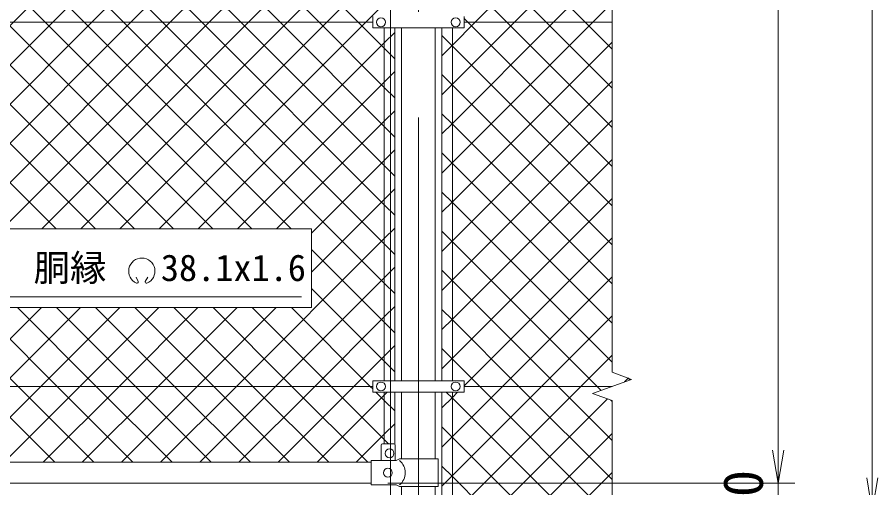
# Model space of a CAD drawing. Units: millimetres, scale not verified. Extents: x -6300 to 6300, y -4455 to 4455.
# Drawn here: x 2378 to 3933, y 986 to 1836 of the extents above; entities that cross this region are included whole.
import ezdxf
from ezdxf.enums import TextEntityAlignment as Align

# ---------------------------------------------------------------- set-up
doc = ezdxf.new("R2010")
doc.units = ezdxf.units.MM
doc.header["$LTSCALE"] = 30
doc.linetypes.add('USER1', pattern=[50.8, 31.75, -6.35, 6.35, -6.35])
for name, color, linetype, lineweight in [('0-0_D-STR-TXT', 7, 'Continuous', 9), ('0-3_D-BMK', 2, 'USER1', 13), ('0-4_D-STR1', 1, 'Continuous', 18), ('0-5_D-STR3', 3, 'Continuous', 13), ('0-6_D-STR-DIM', 7, 'Continuous', 9), ('0-7_0', 7, 'Continuous', 9), ('0-B_D-STR2', 7, 'Continuous', 9), ('0-C_Defpoints', 8, 'Continuous', 18)]:
    doc.layers.add(name, color=color, linetype=linetype, lineweight=lineweight)
doc.styles.add('ＭＳ ゴシック', font='')
doc.styles.get('ＭＳ ゴシック').set_extended_font_data('MS Gothic')

# ---------------------------------------------------------------- blocks, each defined once
blk = doc.blocks.new('_Open')
at = {"layer": '0-7_0'}
blk.add_line((-30, 5), (0, 0), dxfattribs=at)
blk.add_lwpolyline([(-30, -5), (0, 0), (-30, 0)], dxfattribs=at)

msp = doc.modelspace()

# ---------------------------------------------------------------- linework, layer by layer
at = {"layer": '0-0_D-STR-TXT'}
for p, q in [((2596.65, 1358.22), (2592.82, 1366.43)), ((2609.24, 1358.21), (2613.76, 1366.05))]:
    msp.add_line(p, q, dxfattribs=at)
msp.add_lwpolyline([(2891.19, 1330.93), (2354.99, 1330.93), (2300.07, 1015.08)], dxfattribs=at)
for centre, radius, start, end in [((2602.94, 1377.1), 23.75, 292.92895, 245.65759), ((2594.19, 1357.76), 2.5, 245.55066, 10.6575), ((2611.69, 1357.75), 2.5, 169.34241, 276.63708)]:
    msp.add_arc(centre, radius, start, end, dxfattribs=at)
at = {"layer": '0-3_D-BMK'}
msp.add_line((3102.51, 3179.08), (3102.51, -1266.74), dxfattribs=at)
at = {"layer": '0-4_D-STR1'}
for p, q in [((3072.26, 1816.54), (3072.26, 1179.14)), ((3132.76, 1816.54), (3132.76, 1179.14)), ((3072.26, 1158.54), (3072.26, 1037.94)), ((3132.76, 1158.54), (3132.76, 1037.94)), ((3017.51, 1031.84), (1187.51, 1031.84)), ((3017.51, 993.84), (1187.51, 993.84)), ((3072.26, 987.94), (3072.26, 761.34)), ((3132.76, 987.94), (3132.76, 761.34))]:
    msp.add_line(p, q, dxfattribs=at)
at = {"layer": '0-5_D-STR3'}
for p, q in [((3020.01, 1837.14), (3020.01, 1816.54)), ((3185.01, 1837.14), (3185.01, 1816.54)), ((3020.01, 1826.84), (1184.51, 1826.84)), ((3452.51, 1826.84), (3185.01, 1826.84)), ((3020.01, 1816.54), (3185.01, 1816.54)), ((3041.01, 1179.14), (3041.01, 1816.54)), ((3060.01, 1179.14), (3060.01, 1816.54)), ((3145.01, 1816.54), (3145.01, 1179.14)), ((3164.01, 1816.54), (3164.01, 1179.14)), ((3020.01, 1168.84), (1184.51, 1168.84)), ((3020.01, 1179.14), (3185.01, 1179.14)), ((3020.01, 1179.14), (3020.01, 1158.54)), ((3185.01, 1179.14), (3185.01, 1158.54)), ((3452.51, 1168.84), (3185.01, 1168.84)), ((3020.01, 1158.54), (3185.01, 1158.54)), ((3041.01, 1064.94), (3041.01, 1158.54)), ((3060.01, 1064.26), (3060.01, 1158.54)), ((3145.01, 1158.54), (3145.01, 521.34)), ((3164.01, 1158.54), (3164.01, 521.34)), ((3035.51, 1062.94), (3035.51, 1034.94)), ((3058.51, 1064.94), (3037.51, 1064.94)), ((3060.51, 1062.94), (3060.51, 1034.94)), ((3062.71, 1034.94), (3017.51, 1034.94)), ((3017.51, 990.94), (3017.51, 1034.94)), ((3062.71, 1034.94), (3068.71, 1037.94)), ((3138.61, 1037.94), (3068.71, 1037.94)), ((3138.61, 1037.94), (3138.61, 987.94)), ((3062.71, 990.94), (3017.51, 990.94)), ((3062.71, 990.94), (3068.71, 987.94)), ((3138.61, 987.94), (3068.71, 987.94))]:
    msp.add_line(p, q, dxfattribs=at)
for centre in [(3035.01, 1826.84), (3170.01, 1826.84), (3035.01, 1168.84), (3170.01, 1168.84), (3050.51, 1047.94), (3047.51, 1012.94)]:
    msp.add_circle(centre, 8, dxfattribs=at)
for centre, radius, start, end in [((3037.51, 1062.94), 2, 90, 180), ((3058.51, 1062.94), 2, 0, 90), ((3050.13, 1012.94), 28.8, 310.19176, 49.80824)]:
    msp.add_arc(centre, radius, start, end, dxfattribs=at)
at = {"layer": '0-6_D-STR-DIM'}
for p, q in [((3052.51, 910.84), (3052.51, 3423.84)), ((3452.51, 1194.49), (3452.51, 3206.84)), ((3752.51, 3083.84), (3752.51, 1053.84)), ((3922.51, 3083.84), (3922.51, 1003.84)), ((3417.27, 1156.01), (3487.75, 1181.66)), ((3487.75, 1181.66), (3452.51, 1194.49)), ((3452.51, 1143.19), (3417.27, 1156.01)), ((3452.51, -949.16), (3452.51, 1143.19)), ((3752.51, 1053.84), (3752.51, 1113.84)), ((3047.51, 993.84), (3782.51, 993.84)), ((3047.51, 993.84), (3782.51, 993.84)), ((3752.51, 993.84), (3752.51, 943.84))]:
    msp.add_line(p, q, dxfattribs=at)
at = {"layer": '0-B_D-STR2'}
for p, q in [((2569.82, 1826.84), (1911.82, 2484.84)), ((2640.53, 1826.84), (1982.53, 2484.84)), ((2711.24, 1826.84), (2053.24, 2484.84)), ((2781.95, 1826.84), (2123.95, 2484.84)), ((2852.67, 1826.84), (2194.67, 2484.84)), ((2923.38, 1826.84), (2265.38, 2484.84)), ((2994.09, 1826.84), (2336.09, 2484.84)), ((2512.68, 1826.84), (3041.01, 2355.17)), ((2583.4, 1826.84), (3041.01, 2284.46)), ((2654.11, 1826.84), (3041.01, 2213.74)), ((2724.82, 1826.84), (3041.01, 2143.03)), ((2795.53, 1826.84), (3041.01, 2072.32)), ((3205.38, 1826.84), (3452.51, 2073.97)), ((3403.94, 1826.84), (3164.01, 2066.76)), ((2866.24, 1826.84), (3041.01, 2001.61)), ((3333.23, 1826.84), (3164.01, 1996.05)), ((3276.09, 1826.84), (3452.51, 2003.26)), ((2936.95, 1826.84), (3041.01, 1930.9)), ((3346.8, 1826.84), (3452.51, 1932.55)), ((3262.51, 1826.84), (3164.01, 1925.34)), ((3007.66, 1826.84), (3041.01, 1860.19)), ((3417.51, 1826.84), (3452.51, 1861.84)), ((2379.29, 1168.84), (1721.29, 1826.84)), ((2450, 1168.84), (1792, 1826.84)), ((1854.68, 1168.84), (2512.68, 1826.84)), ((1925.4, 1168.84), (2583.4, 1826.84)), ((1996.11, 1168.84), (2654.11, 1826.84)), ((2448.32, 1453.37), (2074.85, 1826.84)), ((2519.03, 1453.37), (2145.56, 1826.84)), ((2589.74, 1453.37), (2216.27, 1826.84)), ((2351.35, 1453.37), (2724.82, 1826.84)), ((2422.06, 1453.37), (2795.53, 1826.84)), ((2492.77, 1453.37), (2866.24, 1826.84)), ((2563.48, 1453.37), (2936.95, 1826.84)), ((3041.01, 1355.65), (2569.82, 1826.84)), ((2634.19, 1453.37), (3007.66, 1826.84)), ((3041.01, 1426.36), (2640.53, 1826.84)), ((3041.01, 1497.07), (2711.24, 1826.84)), ((3041.01, 1567.78), (2781.95, 1826.84)), ((3041.01, 1638.49), (2852.67, 1826.84)), ((3041.01, 1709.2), (2923.38, 1826.84)), ((3041.01, 1779.91), (2994.09, 1826.84)), ((3164.01, 1785.47), (3205.38, 1826.84)), ((3164.01, 1714.76), (3276.09, 1826.84)), ((3164.01, 1644.05), (3346.8, 1826.84)), ((3164.01, 1573.34), (3417.51, 1826.84)), ((3452.51, 1636.84), (3262.51, 1826.84)), ((3452.51, 1707.55), (3333.23, 1826.84)), ((3452.51, 1778.26), (3403.94, 1826.84)), ((3041.01, 1789.48), (3060.01, 1808.48)), ((2704.9, 1453.37), (3041.01, 1789.48)), ((3164.01, 1783.92), (3145.01, 1802.92)), ((3164.01, 1502.63), (3452.51, 1791.13)), ((3060.01, 1760.91), (3041.01, 1779.91)), ((3145.01, 1766.47), (3164.01, 1785.47)), ((3452.51, 1495.42), (3164.01, 1783.92)), ((3041.01, 1718.77), (3060.01, 1737.77)), ((3164.01, 1713.21), (3145.01, 1732.21)), ((2775.61, 1453.37), (3041.01, 1718.77)), ((3145.01, 1695.76), (3164.01, 1714.76)), ((3164.01, 1431.92), (3452.51, 1720.42)), ((3452.51, 1424.71), (3164.01, 1713.21)), ((3060.01, 1690.2), (3041.01, 1709.2)), ((3041.01, 1648.06), (3060.01, 1667.06)), ((2846.32, 1453.37), (3041.01, 1648.06)), ((3164.01, 1642.5), (3145.01, 1661.5)), ((3164.01, 1361.21), (3452.51, 1649.71)), ((3060.01, 1619.49), (3041.01, 1638.49)), ((3145.01, 1625.05), (3164.01, 1644.05)), ((3452.51, 1354), (3164.01, 1642.5)), ((3041.01, 1577.35), (3060.01, 1596.35)), ((3164.01, 1571.79), (3145.01, 1590.79)), ((2909.55, 1445.89), (3041.01, 1577.35)), ((3145.01, 1554.34), (3164.01, 1573.34)), ((3164.01, 1290.5), (3452.51, 1579)), ((3452.51, 1283.29), (3164.01, 1571.79)), ((3060.01, 1548.78), (3041.01, 1567.78)), ((3041.01, 1506.64), (3060.01, 1525.64)), ((3164.01, 1219.79), (3452.51, 1508.29)), ((2909.55, 1375.18), (3041.01, 1506.64)), ((3060.01, 1478.07), (3041.01, 1497.07)), ((3145.01, 1483.63), (3164.01, 1502.63)), ((3041.01, 1435.93), (3060.01, 1454.93)), ((2773.92, 1168.84), (3041.01, 1435.93)), ((3145.01, 1412.92), (3164.01, 1431.92)), ((3185.01, 1170.08), (3452.51, 1437.58)), ((3060.01, 1407.36), (3041.01, 1426.36)), ((3041.01, 1365.22), (3060.01, 1384.22)), ((3164.01, 1359.66), (3145.01, 1378.66)), ((2844.63, 1168.84), (3041.01, 1365.22)), ((3060.01, 1336.65), (3041.01, 1355.65)), ((3145.01, 1342.21), (3164.01, 1361.21)), ((3354.83, 1168.84), (3164.01, 1359.66)), ((3254.48, 1168.84), (3452.51, 1366.87)), ((2278.95, 1168.84), (2421.55, 1311.44)), ((2349.66, 1168.84), (2492.26, 1311.44)), ((2520.72, 1168.84), (2378.11, 1311.44)), ((2420.37, 1168.84), (2562.97, 1311.44)), ((2591.43, 1168.84), (2448.82, 1311.44)), ((2491.08, 1168.84), (2633.68, 1311.44)), ((2662.14, 1168.84), (2519.54, 1311.44)), ((2561.79, 1168.84), (2704.39, 1311.44)), ((2732.85, 1168.84), (2590.25, 1311.44)), ((2632.5, 1168.84), (2775.1, 1311.44)), ((2803.56, 1168.84), (2660.96, 1311.44)), ((2703.21, 1168.84), (2845.81, 1311.44)), ((2874.27, 1168.84), (2731.67, 1311.44)), ((3041.01, 1294.51), (3060.01, 1313.51)), ((3164.01, 1288.95), (3145.01, 1307.95)), ((2915.34, 1168.84), (3041.01, 1294.51)), ((3145.01, 1271.5), (3164.01, 1290.5)), ((3325.19, 1168.84), (3452.51, 1296.16)), ((3284.12, 1168.84), (3164.01, 1288.95)), ((3041.01, 1223.79), (3060.01, 1242.79)), ((3164.01, 1218.23), (3145.01, 1237.23)), ((2986.06, 1168.84), (3041.01, 1223.79)), ((3145.01, 1200.79), (3164.01, 1219.79)), ((3213.41, 1168.84), (3164.01, 1218.23)), ((3395.91, 1168.84), (3452.51, 1225.45)), ((3474.69, 1176.91), (3481.66, 1183.88)), ((3484.58, 1180.51), (3480.95, 1184.14)), ((2283.37, 1031.84), (2420.37, 1168.84)), ((2445.58, 1031.84), (2308.58, 1168.84)), ((2354.08, 1031.84), (2491.08, 1168.84)), ((2516.29, 1031.84), (2379.29, 1168.84)), ((2424.79, 1031.84), (2561.79, 1168.84)), ((2587, 1031.84), (2450, 1168.84)), ((2495.5, 1031.84), (2632.5, 1168.84)), ((2657.72, 1031.84), (2520.72, 1168.84)), ((2566.21, 1031.84), (2703.21, 1168.84)), ((2728.43, 1031.84), (2591.43, 1168.84)), ((2636.92, 1031.84), (2773.92, 1168.84)), ((2799.14, 1031.84), (2662.14, 1168.84)), ((2707.63, 1031.84), (2844.63, 1168.84)), ((2869.85, 1031.84), (2732.85, 1168.84)), ((2778.34, 1031.84), (2915.34, 1168.84)), ((2940.56, 1031.84), (2803.56, 1168.84)), ((2849.06, 1031.84), (2986.06, 1168.84)), ((3011.27, 1031.84), (2874.27, 1168.84)), ((3164.01, 1078.37), (3254.48, 1168.84)), ((3164.01, 1007.66), (3325.19, 1168.84)), ((3164.01, 936.95), (3395.91, 1168.84)), ((3452.51, 929.73), (3213.41, 1168.84)), ((3452.51, 1000.45), (3284.12, 1168.84)), ((3452.51, 1071.16), (3354.83, 1168.84)), ((3452.51, 1141.87), (3450.44, 1143.94)), ((3164.01, 1076.81), (3145.01, 1095.81)), ((3145.01, 1059.37), (3164.01, 1078.37)), ((3164.01, 795.52), (3452.51, 1084.02)), ((3452.51, 788.31), (3164.01, 1076.81)), ((3164.01, 1006.1), (3145.01, 1025.1)), ((3164.01, 724.81), (3452.51, 1013.31)), ((3145.01, 988.66), (3164.01, 1007.66)), ((3452.51, 717.6), (3164.01, 1006.1))]:
    msp.add_line(p, q, dxfattribs=at)
for points in [[(2872.58, 1453.37), (2499.11, 1826.84), (1841.11, 2484.84), (1220.21, 3105.74)], [(2801.87, 1453.37), (2428.4, 1826.84), (1770.4, 2484.84), (1169.51, 3085.73)], [(2731.16, 1453.37), (2357.69, 1826.84), (1699.69, 2484.84), (1164.01, 3020.52), (1145.01, 3039.52)], [(2660.45, 1453.37), (2286.98, 1826.84), (1628.98, 2484.84), (1164.01, 2949.81), (1145.01, 2968.81)], [(1962.2, 1417.77), (2371.26, 1826.84), (3020.01, 2475.59)], [(1962.2, 1347.06), (2441.97, 1826.84), (3041.01, 2425.88), (3060.01, 2444.88)], [(3452.51, 1566.13), (3191.8, 1826.84), (3185.01, 1833.63)], [(3452.51, 1212.58), (3164.01, 1501.08), (3145.01, 1520.08)], [(3432.74, 1161.64), (3425.54, 1168.84), (3164.01, 1430.37), (3145.01, 1449.37)], [(3060.01, 1265.94), (3041.01, 1284.94), (2909.55, 1416.4)], [(3060.01, 1195.23), (3041.01, 1214.23), (2909.55, 1345.69)], [(3048.88, 1064.94), (3041.01, 1072.81), (2944.98, 1168.84), (2802.38, 1311.44)], [(3020.01, 1164.52), (3015.69, 1168.84), (2873.09, 1311.44)], [(2919.77, 1031.84), (3041.01, 1153.08), (3046.47, 1158.54)], [(3060.01, 1124.52), (3041.01, 1143.52), (3025.99, 1158.54)], [(3145.01, 1130.08), (3164.01, 1149.08), (3173.47, 1158.54)], [(3452.51, 859.02), (3164.01, 1147.52), (3153, 1158.54)], [(3145.01, 847.23), (3164.01, 866.23), (3444.05, 1146.27)], [(2990.48, 1031.84), (3041.01, 1082.37), (3060.01, 1101.37)]]:
    msp.add_lwpolyline(points, dxfattribs=at)
at = {"layer": '0-C_Defpoints'}
msp.add_lwpolyline([(2909.55, 1453.37), (2323.03, 1453.37), (2323.03, 1311.44), (2909.55, 1311.44)], close=True, dxfattribs=at)

# ---------------------------------------------------------------- block references
at = {"layer": '0-6_D-STR-DIM', "xscale": 2, "yscale": 2, "rotation": 270}
for p in [(3752.51, 993.84), (3752.51, 993.84), (3922.51, 943.84)]:
    msp.add_blockref('_Open', p, dxfattribs=at)

# ---------------------------------------------------------------- texts
at = {"layer": '0-0_D-STR-TXT', "style": 'ＭＳ ゴシック'}
msp.add_text('胴縁 \u300038.1x1.6', height=48.17, dxfattribs=at).set_placement((2407.44, 1344.79), align=Align.BOTTOM_LEFT)
at = {"layer": '0-6_D-STR-DIM', "style": 'ＭＳ ゴシック'}
msp.add_text('50', height=72.14, rotation=90, dxfattribs=at).set_placement((3746.64, 919.9), align=Align.BOTTOM_LEFT)

doc.saveas('drawing.dxf')
